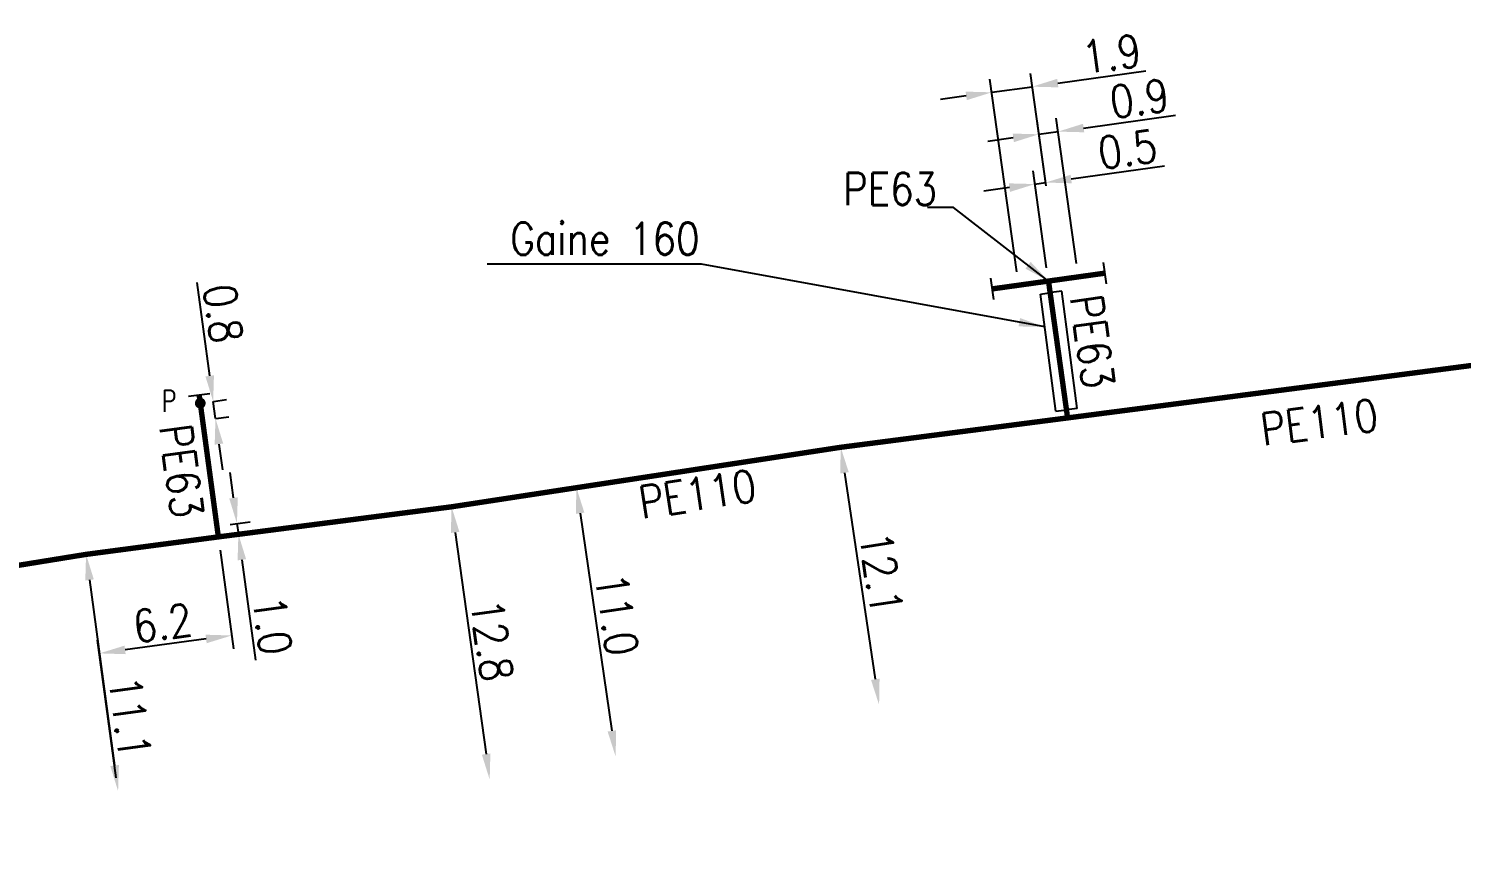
# Model space of a CAD drawing. Header units: millimetres. Extents: x 108996 to 110000, y 121000 to 122001.
# Drawn here: x 109864.9 to 109931.5, y 121581.3 to 121620 of the extents above; entities that cross this region are included whole.
import ezdxf
from ezdxf.enums import TextEntityAlignment as Align

# ---------------------------------------------------------------- set-up
doc = ezdxf.new("R2010")
doc.units = ezdxf.units.MM
doc.header["$PDMODE"] = 34
doc.linetypes.add('L_100_PE', pattern=[14, 10, -1.5, 1, -1.5])
doc.layers.get('0').update_dxf_attribs({"linetype": 'CONTINUOUS'})
doc.layers.get('Defpoints').update_dxf_attribs({"linetype": 'CONTINUOUS'})
for name, color, linetype in [('L_140', 3, 'CONTINUOUS'), ('L_300', 7, 'CONTINUOUS'), ('L_340', 7, 'CONTINUOUS'), ('L_400', 7, 'CONTINUOUS')]:
    doc.layers.add(name, color=color, linetype=linetype)
doc.styles.add('G_ROMANS', font='ROMANS.SHX', dxfattribs={"width": 0.75})
doc.styles.get("Standard").update_dxf_attribs({"font": 'romans.shx', "width": 0.85})
doc.dimstyles.get("Standard").update_dxf_attribs({"dimtxt": 1.5, "dimasz": 1.2, "dimexe": 0.625, "dimexo": 0.625, "dimgap": 0.25, "dimtad": 1, "dimdec": 1, "dimzin": 0, "dimdsep": 46, "dimtxsty": 'Standard', "dimcen": -0.5, "dimadec": 0, "dimazin": 0, "dimtfac": 1, "dimtdec": 1, "dimtmove": 0, "dimatfit": 3, "dimfxl": 0, "dimtolj": 1, "dimtzin": 0, "dimarcsym": 0})

# ---------------------------------------------------------------- blocks, each defined once
blk = doc.blocks.new('*D25')
at = {"layer": 'Defpoints', "color": 0, "linetype": 'Continuous', "transparency": 16777216}
for p in [(109867.596, 121595.542), (109869.083, 121584.542), (109869.083, 121584.542)]:
    blk.add_point(p, dxfattribs=at)
at = {"layer": 'L_140', "color": 0, "linetype": 'Continuous', "lineweight": -2, "transparency": 16777216}
blk.add_line((109867.757, 121594.352), (109868.923, 121585.731), dxfattribs=at)
at = {"layer": 'L_140', "color": 0, "linetype": 'Continuous', "transparency": 16777216}
for points in [[(109867.955, 121594.379), (109867.559, 121594.326), (109867.596, 121595.542)], [(109869.121, 121585.758), (109868.724, 121585.704), (109869.083, 121584.542)]]:
    blk.add_solid(points, dxfattribs=at)
at = {"layer": 'L_140', "color": 0, "linetype": 'Continuous', "transparency": 16777216, "insert": (109869.628, 121587.978), "char_height": 1.5, "attachment_point": 5, "rotation": 277.69877}
blk.add_mtext('\\A1;11.1', dxfattribs=at)
blk = doc.blocks.new('*D26')
at = {"layer": 'Defpoints', "color": 0, "linetype": 'Continuous', "transparency": 16777216}
for p in [(109884.581, 121597.752), (109886.353, 121585.076), (109886.353, 121585.076)]:
    blk.add_point(p, dxfattribs=at)
at = {"layer": 'L_140', "color": 0, "linetype": 'Continuous', "lineweight": -2, "transparency": 16777216}
blk.add_line((109884.747, 121596.564), (109886.187, 121586.264), dxfattribs=at)
at = {"layer": 'L_140', "color": 0, "linetype": 'Continuous', "transparency": 16777216}
for points in [[(109884.945, 121596.592), (109884.549, 121596.536), (109884.581, 121597.752)], [(109886.385, 121586.292), (109885.989, 121586.236), (109886.353, 121585.076)]]:
    blk.add_solid(points, dxfattribs=at)
at = {"layer": 'L_140', "color": 0, "linetype": 'Continuous', "transparency": 16777216, "insert": (109886.457, 121591.553), "char_height": 1.5, "attachment_point": 5, "rotation": 277.95792}
blk.add_mtext('\\A1;12.8', dxfattribs=at)
blk = doc.blocks.new('*D27')
at = {"layer": 'Defpoints', "color": 0, "linetype": 'Continuous', "transparency": 16777216}
for p in [(109902.666, 121600.518), (109904.45, 121588.55), (109904.45, 121588.55)]:
    blk.add_point(p, dxfattribs=at)
at = {"layer": 'L_140', "color": 0, "linetype": 'Continuous', "lineweight": -2, "transparency": 16777216}
blk.add_line((109902.843, 121599.331), (109904.273, 121589.737), dxfattribs=at)
at = {"layer": 'L_140', "color": 0, "linetype": 'Continuous', "transparency": 16777216}
for points in [[(109903.04, 121599.36), (109902.645, 121599.301), (109902.666, 121600.518)], [(109904.471, 121589.767), (109904.075, 121589.708), (109904.45, 121588.55)]]:
    blk.add_solid(points, dxfattribs=at)
at = {"layer": 'L_140', "color": 0, "linetype": 'Continuous', "transparency": 16777216, "insert": (109904.547, 121594.681), "char_height": 1.5, "attachment_point": 5, "rotation": 278.47997}
blk.add_mtext('\\A1;12.1', dxfattribs=at)
blk = doc.blocks.new('*D30')
at = {"layer": 'Defpoints', "color": 0, "linetype": 'Continuous', "transparency": 16777216}
for p in [(109912.189, 121612.818), (109912.297, 121612.046), (109912.323, 121608.242)]:
    blk.add_point(p, dxfattribs=at)
at = {"layer": 'L_140', "color": 0, "linetype": 'Continuous', "lineweight": -2, "transparency": 16777216}
for p, q in [((109913.378, 121612.984), (109917.707, 121613.588)), ((109912.236, 121608.861), (109911.608, 121613.368)), ((109912.211, 121612.665), (109912.103, 121613.437)), ((109910.505, 121612.583), (109909.317, 121612.417)), ((109911.694, 121612.749), (109912.189, 121612.818))]:
    blk.add_line(p, q, dxfattribs=at)
at = {"layer": 'L_140', "color": 0, "linetype": 'Continuous', "transparency": 16777216}
for points in [[(109913.35, 121613.182), (109913.405, 121612.786), (109912.189, 121612.818)], [(109910.478, 121612.781), (109910.533, 121612.385), (109911.694, 121612.749)]]:
    blk.add_solid(points, dxfattribs=at)
at = {"layer": 'L_140', "color": 0, "linetype": 'Continuous', "transparency": 16777216, "insert": (109915.998, 121614.359), "char_height": 1.5, "attachment_point": 5, "rotation": 7.94331}
blk.add_mtext('\\A1;0.5', dxfattribs=at)
blk = doc.blocks.new('*D31')
at = {"layer": 'Defpoints', "color": 0, "linetype": 'Continuous', "transparency": 16777216}
for p in [(109911.876, 121615.061), (109912.297, 121612.046), (109913.709, 121608.436)]:
    blk.add_point(p, dxfattribs=at)
at = {"layer": 'L_340', "color": 0, "linetype": 'Continuous', "lineweight": -2, "transparency": 16777216}
for p, q in [((109912.211, 121612.665), (109911.79, 121615.68)), ((109913.623, 121609.055), (109912.681, 121615.805)), ((109913.956, 121615.352), (109918.225, 121615.947)), ((109911.876, 121615.061), (109912.767, 121615.186)), ((109910.688, 121614.896), (109909.499, 121614.73))]:
    blk.add_line(p, q, dxfattribs=at)
at = {"layer": 'L_340', "color": 0, "linetype": 'Continuous', "transparency": 16777216}
for points in [[(109910.66, 121615.094), (109910.715, 121614.697), (109911.876, 121615.061)], [(109913.928, 121615.55), (109913.984, 121615.154), (109912.767, 121615.186)]]:
    blk.add_solid(points, dxfattribs=at)
at = {"layer": 'L_340', "color": 0, "linetype": 'Continuous', "transparency": 16777216, "insert": (109916.547, 121616.723), "char_height": 1.5, "attachment_point": 5, "rotation": 7.94331}
blk.add_mtext('\\A1;0.9', dxfattribs=at)
blk = doc.blocks.new('*D32')
at = {"layer": 'Defpoints', "color": 0, "linetype": 'Continuous', "transparency": 16777216}
for p in [(109911.567, 121617.274), (109912.297, 121612.046), (109910.936, 121608.049)]:
    blk.add_point(p, dxfattribs=at)
at = {"layer": 'L_340', "color": 0, "linetype": 'Continuous', "lineweight": -2, "transparency": 16777216}
for p, q in [((109910.85, 121608.668), (109909.599, 121617.63)), ((109912.211, 121612.665), (109911.481, 121617.893)), ((109912.756, 121617.44), (109916.845, 121618.01)), ((109909.686, 121617.011), (109911.567, 121617.274)), ((109908.497, 121616.846), (109907.309, 121616.68))]:
    blk.add_line(p, q, dxfattribs=at)
at = {"layer": 'L_340', "color": 0, "linetype": 'Continuous', "transparency": 16777216}
for points in [[(109912.728, 121617.638), (109912.784, 121617.242), (109911.567, 121617.274)], [(109908.47, 121617.044), (109908.525, 121616.648), (109909.686, 121617.011)]]:
    blk.add_solid(points, dxfattribs=at)
at = {"layer": 'L_340', "color": 0, "linetype": 'Continuous', "transparency": 16777216, "insert": (109915.256, 121618.798), "char_height": 1.5, "attachment_point": 5, "rotation": 7.94331}
blk.add_mtext('\\A1;1.9', dxfattribs=at)
blk = doc.blocks.new('*D33')
at = {"layer": 'Defpoints', "color": 0, "linetype": 'Continuous', "transparency": 16777216}
for p in [(109873.743, 121596.354), (109868.218, 121590.942), (109869.083, 121584.542)]:
    blk.add_point(p, dxfattribs=at)
at = {"layer": 'L_140', "color": 0, "linetype": 'Continuous', "lineweight": -2, "transparency": 16777216}
for p, q in [((109873.827, 121595.735), (109874.446, 121591.154)), ((109873.173, 121591.612), (109869.407, 121591.103)), ((109869, 121585.161), (109868.134, 121591.562))]:
    blk.add_line(p, q, dxfattribs=at)
at = {"layer": 'L_140', "color": 0, "linetype": 'Continuous', "transparency": 16777216}
for points in [[(109873.146, 121591.81), (109873.2, 121591.414), (109874.362, 121591.773)], [(109869.381, 121591.301), (109869.434, 121590.905), (109868.218, 121590.942)]]:
    blk.add_solid(points, dxfattribs=at)
at = {"layer": 'L_140', "color": 0, "linetype": 'Continuous', "transparency": 16777216, "insert": (109871.151, 121592.348), "char_height": 1.5, "attachment_point": 5, "rotation": 7.69877}
blk.add_mtext('\\A1;6.2', dxfattribs=at)
blk = doc.blocks.new('*D34')
at = {"layer": 'Defpoints', "color": 0, "linetype": 'Continuous', "transparency": 16777216}
for p in [(109872.903, 121602.567), (109873.01, 121601.774), (109873.609, 121601.855)]:
    blk.add_point(p, dxfattribs=at)
at = {"layer": 'L_340', "color": 0, "linetype": 'Continuous', "lineweight": -2, "transparency": 16777216}
for p, q in [((109873.341, 121603.837), (109872.755, 121608.169)), ((109873.609, 121601.855), (109873.502, 121602.648)), ((109873.523, 121602.65), (109874.121, 121602.731)), ((109873.63, 121601.858), (109874.228, 121601.938)), ((109873.77, 121600.666), (109873.931, 121599.476))]:
    blk.add_line(p, q, dxfattribs=at)
at = {"layer": 'L_340', "color": 0, "linetype": 'Continuous', "transparency": 16777216}
for points in [[(109873.539, 121603.864), (109873.143, 121603.81), (109873.502, 121602.648)], [(109873.968, 121600.692), (109873.572, 121600.639), (109873.609, 121601.855)]]:
    blk.add_solid(points, dxfattribs=at)
at = {"layer": 'L_340', "color": 0, "linetype": 'Continuous', "transparency": 16777216, "insert": (109873.959, 121606.731), "char_height": 1.5, "attachment_point": 5, "rotation": 277.69877}
blk.add_mtext('\\A1;0.8', dxfattribs=at)
blk = doc.blocks.new('L_340_07')
at = {"color": 0, "linetype": 'Continuous', "const_width": 0.25, "flags": 128}
blk.add_lwpolyline([(0, 0), (1.25, 0)], dxfattribs=at)
at = {"color": 0, "linetype": 'Continuous', "flags": 128}
blk.add_lwpolyline([(1.25, -0.5), (1.25, 0.5)], dxfattribs=at)
at = {"color": 0, "linetype": 'Continuous', "width": 0.75, "flags": 3}
for tag, p in [('DEF_LEG', (0.723, -3.465)), ('DEF_COUP', (0.723, -5.965)), ('DEF_TYPE', (0.723, -8.465))]:
    blk.add_attdef(tag, text='', height=1.2, dxfattribs=at).set_placement(p, align=Align.MIDDLE)
blk = doc.blocks.new('L_300_12')
at = {"color": 0, "linetype": 'Continuous', "const_width": 0.248, "flags": 128}
blk.add_lwpolyline([(-0.126, 0, 1), (0.126, 0, 1)], format="xyb", close=True, dxfattribs=at)
at = {"linetype": 'Continuous', "style": 'G_ROMANS', "width": 0.75}
blk.add_attdef('P', text='', height=1, dxfattribs=at).set_placement((0, 1.331), align=Align.MIDDLE_CENTER)
at = {"color": 0, "linetype": 'Continuous', "width": 0.75, "flags": 3}
for tag, p in [('DEF_LEG', (0, -5)), ('DEF_COUP', (0, -7.5)), ('DEF_TYPE', (0, -10))]:
    blk.add_attdef(tag, text='', height=1.2, dxfattribs=at).set_placement(p, align=Align.MIDDLE)
blk = doc.blocks.new('*D37')
at = {"layer": 'Defpoints', "color": 0, "linetype": 'Continuous', "transparency": 16777216}
for p in [(109874.607, 121596.975), (109873.676, 121596.849), (109873.743, 121596.354)]:
    blk.add_point(p, dxfattribs=at)
at = {"layer": 'L_140', "color": 0, "linetype": 'Continuous', "lineweight": -2, "transparency": 16777216}
for p, q in [((109874.447, 121598.165), (109874.286, 121599.354)), ((109874.295, 121596.933), (109875.227, 121597.059)), ((109874.607, 121596.975), (109874.674, 121596.48)), ((109874.362, 121596.438), (109875.294, 121596.564)), ((109874.835, 121595.291), (109875.466, 121590.626))]:
    blk.add_line(p, q, dxfattribs=at)
at = {"layer": 'L_140', "color": 0, "linetype": 'Continuous', "transparency": 16777216}
for points in [[(109874.645, 121598.191), (109874.249, 121598.138), (109874.607, 121596.975)], [(109875.033, 121595.317), (109874.637, 121595.264), (109874.674, 121596.48)]]:
    blk.add_solid(points, dxfattribs=at)
at = {"layer": 'L_140', "color": 0, "linetype": 'Continuous', "transparency": 16777216, "insert": (109876.257, 121592.241), "char_height": 1.5, "attachment_point": 5, "rotation": 277.69877}
blk.add_mtext('\\A1;1.0', dxfattribs=at)
blk = doc.blocks.new('*D38')
at = {"layer": 'Defpoints', "color": 0, "linetype": 'Continuous', "transparency": 16777216}
for p in [(109890.383, 121598.64), (109892.205, 121586.152), (109892.205, 121586.152)]:
    blk.add_point(p, dxfattribs=at)
at = {"layer": 'L_140', "color": 0, "linetype": 'Continuous', "lineweight": -2, "transparency": 16777216}
blk.add_line((109890.556, 121597.452), (109892.032, 121587.34), dxfattribs=at)
at = {"layer": 'L_140', "color": 0, "linetype": 'Continuous', "transparency": 16777216}
for points in [[(109890.754, 121597.481), (109890.358, 121597.423), (109890.383, 121598.64)], [(109892.23, 121587.369), (109891.834, 121587.311), (109892.205, 121586.152)]]:
    blk.add_solid(points, dxfattribs=at)
at = {"layer": 'L_140', "color": 0, "linetype": 'Continuous', "transparency": 16777216, "insert": (109892.253, 121592.749), "char_height": 1.5, "attachment_point": 5, "rotation": 278.30289}
blk.add_mtext('\\A1;11.0', dxfattribs=at)

msp = doc.modelspace()

# ---------------------------------------------------------------- linework, layer by layer
at = {"layer": 'L_140', "linetype": 'L_100_PE', "const_width": 0.25, "flags": 128}
for points in [[(109913.709, 121608.436), (109912.323, 121608.242), (109910.936, 121608.049)], [(109912.323, 121608.242), (109913.21, 121601.883)], [(109767.298, 121581.404), (109779.221, 121583.145), (109800.793, 121586.014), (109810.29, 121587.171), (109821.274, 121588.635), (109822.687, 121588.92), (109822.687, 121588.92), (109830.817, 121590.006), (109838.97, 121591.079), (109851.662, 121592.965), (109867.596, 121595.542), (109873.743, 121596.354), (109884.581, 121597.752), (109890.383, 121598.64), (109902.666, 121600.518), (109913.21, 121601.883), (109937.982, 121605.098), (109937.982, 121605.098), (109937.982, 121605.098), (109937.982, 121605.098), (109937.982, 121605.098), (109944.68, 121605.784), (109948.172, 121606.297), (109954.838, 121607.43), (109960.315, 121607.702), (109963.681, 121607.576), (109966.665, 121607.307), (109966.814, 121607.774), (109967.926, 121607.51), (109967.815, 121606.986), (109972.695, 121604.84), (109981.093, 121602.956), (109986.487, 121601.51), (109992.951, 121599.687), (109997.196, 121598.62), (110000, 121597.884)], [(109872.903, 121602.567), (109873.743, 121596.354)]]:
    msp.add_lwpolyline(points, dxfattribs=at)
at = {"layer": 'L_400', "color": 7, "linetype": 'CONTINUOUS'}
for p, q in [((109911.944, 121607.638), (109912.44, 121607.703)), ((109912.662, 121602.196), (109911.944, 121607.638)), ((109912.936, 121607.769), (109912.44, 121607.703)), ((109913.653, 121602.327), (109912.936, 121607.769)), ((109912.662, 121602.196), (109913.157, 121602.261)), ((109913.653, 121602.327), (109913.157, 121602.261))]:
    msp.add_line(p, q, dxfattribs=at)

# ---------------------------------------------------------------- block references
at = {"layer": 'L_300'}
ref = msp.add_blockref('L_300_12', (109872.903, 121602.567), dxfattribs=at)
ref.add_attrib('P', 'P', dxfattribs={"layer": '0', "linetype": 'Continuous', "height": 1, "style": 'G_ROMANS', "width": 0.75}).set_placement((109871.455, 121602.671), align=Align.MIDDLE_CENTER)
at = {"layer": 'L_340'}
for p, rotation in [((109913.709, 121608.436), 7.943307340951566), ((109910.936, 121608.049), 187.9433073407868)]:
    msp.add_blockref('L_340_07', p, dxfattribs=dict(at, rotation=rotation))
at = {"layer": 'L_340', "xscale": 0.3, "rotation": 97.69876772619084}
msp.add_blockref('L_340_07', (109872.903, 121602.567), dxfattribs=at)

# ---------------------------------------------------------------- texts
at = {"layer": 'L_140', "linetype": 'Continuous', "width": 0.85}
for s, rotation, p in [('PE63', 277.94331, (109913.321, 121607.497)), ('PE110', 7.37833, (109922.295, 121600.593)), ('PE63', 277.69877, (109870.992, 121601.487)), ('PE110', 8.69385, (109893.418, 121597.196))]:
    msp.add_text(s, height=1.5, rotation=rotation, dxfattribs=at).set_placement(p)
at = {"layer": 'L_140', "linetype": 'Continuous', "insert": (109907.148, 121611.773), "char_height": 1.5, "attachment_point": 9}
msp.add_mtext('\\A1;PE63', dxfattribs=at)
at = {"layer": 'L_400', "linetype": 'Continuous', "insert": (109896.106, 121609.46), "char_height": 1.5, "attachment_point": 9}
msp.add_mtext('\\A1;Gaine 160', dxfattribs=at)

# ---------------------------------------------------------------- dimensions: what is measured, and where the dimension line sits
at = {"layer": 'L_140', "linetype": 'Continuous'}
for base, p1, p2, angle, picture, middle in [((109912.189, 121612.818), (109912.323, 121608.242), (109912.297, 121612.046), 187.94331, '*D30', (109916.137, 121613.369)), ((109904.45, 121588.55), (109902.666, 121600.518), (109904.45, 121588.55), 98.47997, '*D27', (109903.558, 121594.534)), ((109886.353, 121585.076), (109884.581, 121597.752), (109886.353, 121585.076), 97.95792, '*D26', (109885.467, 121591.414)), ((109868.218, 121590.942), (109873.743, 121596.354), (109869.083, 121584.542), 7.69877, '*D33', (109871.285, 121591.357)), ((109869.083, 121584.542), (109867.596, 121595.542), (109869.083, 121584.542), 97.69877, '*D25', (109868.637, 121587.844))]:
    dim = msp.add_linear_dim(base=base, p1=p1, p2=p2, angle=angle, dimstyle='Standard', override={"dimatfit": 0}, dxfattribs=at)
    dim.commit()
    dim.dimension.update_dxf_attribs({"geometry": picture, "text_midpoint": middle, "dimtype": 160})
for base, p1, p2, angle, text, picture, middle in [((109874.607, 121596.975), (109873.743, 121596.354), (109873.676, 121596.849), 277.69877, '1.0', '*D37', (109875.266, 121592.107)), ((109892.205, 121586.152), (109890.383, 121598.64), (109892.205, 121586.152), 98.30289, '11.0', '*D38', (109891.263, 121592.605))]:
    dim = msp.add_linear_dim(base=base, p1=p1, p2=p2, angle=angle, text=text, dimstyle='Standard', override={"dimatfit": 0}, dxfattribs=at)
    dim.commit()
    dim.dimension.update_dxf_attribs({"geometry": picture, "text_midpoint": middle, "dimtype": 160})
at = {"layer": 'L_340', "linetype": 'Continuous'}
for base, p1, p2, angle, picture, middle in [((109911.567, 121617.274), (109910.936, 121608.049), (109912.297, 121612.046), 187.94331, '*D32', (109915.395, 121617.808)), ((109911.876, 121615.061), (109913.709, 121608.436), (109912.297, 121612.046), 7.94331, '*D31', (109916.685, 121615.732)), ((109873.609, 121601.855), (109872.903, 121602.567), (109873.01, 121601.774), 97.69877, '*D34', (109872.968, 121606.597))]:
    dim = msp.add_linear_dim(base=base, p1=p1, p2=p2, angle=angle, dimstyle='Standard', override={"dimatfit": 0}, dxfattribs=at)
    dim.commit()
    dim.dimension.update_dxf_attribs({"geometry": picture, "text_midpoint": middle, "dimtype": 160})

# ---------------------------------------------------------------- leaders
at = {"layer": 'L_140', "linetype": 'Continuous'}
msp.add_leader([(109912.323, 121608.242), (109907.9, 121611.657), (109906.7, 121611.657)], dimstyle='Standard', override={"dimatfit": 0}, dxfattribs=at)
at = {"layer": 'L_400', "linetype": 'Continuous', "annotation_type": 0, "has_hookline": 1, "hookline_direction": 1, "text_width": 9.714}
msp.add_leader([(109912.145, 121606.112), (109896.192, 121609.034)], dimstyle='Standard', override={"dimgap": 0.25, "dimtad": 1}, dxfattribs=at)

doc.saveas('drawing.dxf')
